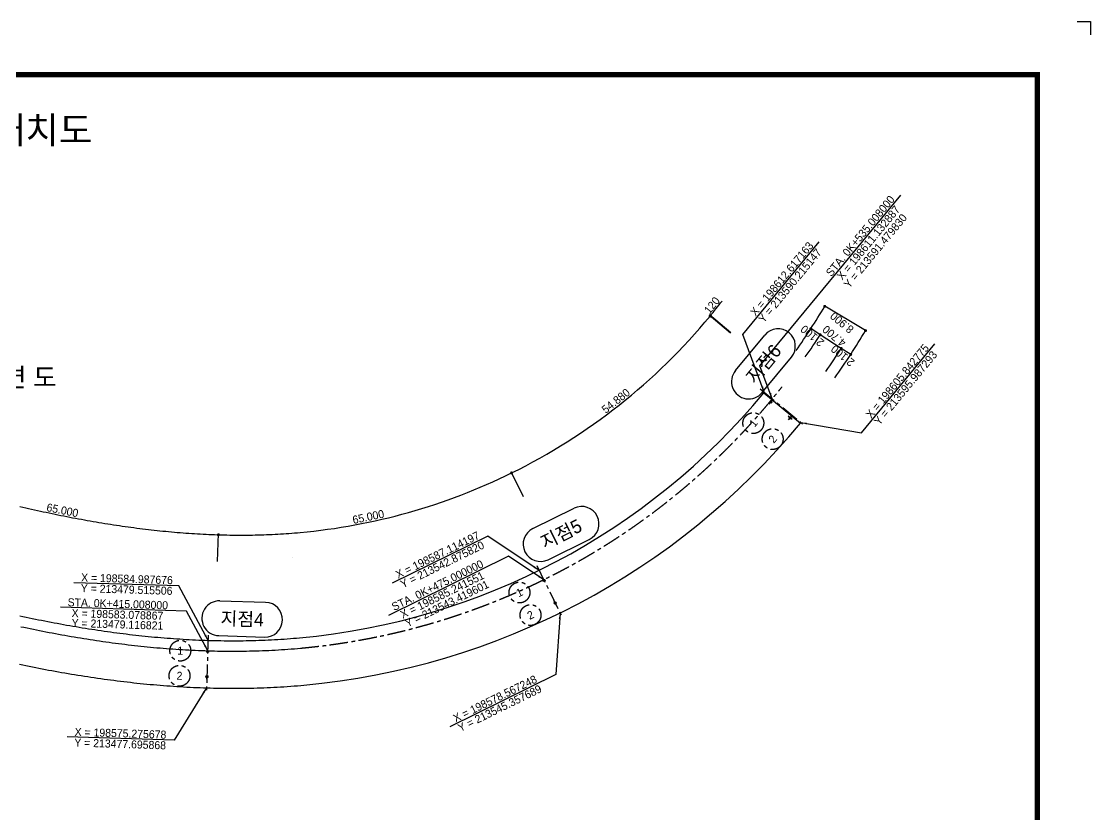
# Model space of a CAD drawing. Header units: feet. Extents: x 0 to 420500, y 0 to 297000.
# Drawn here: x 220160 to 420500, y 148500 to 297000 of the extents above; entities that cross this region are included whole.
import ezdxf
from ezdxf.enums import TextEntityAlignment as Align

# ---------------------------------------------------------------- set-up
doc = ezdxf.new("R2010")
doc.units = ezdxf.units.FT
doc.header["$LTSCALE"] = 2750
doc.header["$MEASUREMENT"] = 0
doc.linetypes.add('A-CENTR01', pattern=[2, 1.25, -0.25, 0.25, -0.25])
for name, color, linetype in [('CS-CNTL', 1, 'A-CENTR01'), ('CS-CONC-LEAN', 3, 'CONTINUOUS'), ('CS-CONC-MAJR', 4, 'CONTINUOUS'), ('CS-CONC-REFR', 4, 'A-CENTR01'), ('CS-DIML', 1, 'CONTINUOUS'), ('CS-DIMT', 3, 'CONTINUOUS'), ('CX-BORD-LIN1', 4, 'CONTINUOUS'), ('CX-BORD-LIN2', 3, 'CONTINUOUS'), ('CX-BORD-TEX2', 7, 'CONTINUOUS'), ('CX-BORD-TEX3', 6, 'CONTINUOUS'), ('CX-MISC', 2, 'CONTINUOUS'), ('CZ-TEX1', 6, 'CONTINUOUS'), ('CZ-TEX2', 3, 'CONTINUOUS')]:
    doc.layers.add(name, color=color, linetype=linetype)
doc.styles.add('A_STANDARD', font='')
doc.styles.add('TB_TEXT', font='')
doc.styles.add('TB_WBTXT', font='')
doc.styles.add('TB_WMTXT', font='')
doc.styles.get('A_STANDARD').set_extended_font_data('Dotum')
doc.styles.get('TB_TEXT').set_extended_font_data('DotumChe')
doc.styles.get('TB_WBTXT').set_extended_font_data('Dotum')
doc.styles.get('TB_WMTXT').set_extended_font_data('DotumChe')

# ---------------------------------------------------------------- blocks, each defined once
blk = doc.blocks.new('CXBLKA1-KHCA')
at = {"layer": 'CX-BORD-LIN1', "const_width": 2}
blk.add_lwpolyline([(796, 0), (0, 0), (0, 554), (796, 554)], close=True, dxfattribs=at)
at = {"layer": 'CX-MISC'}
blk.add_line((811, 574), (816, 574), dxfattribs=at)
blk.add_lwpolyline([(811, 574), (816, 574), (816, 569)], dxfattribs=at)
at = {"layer": 'CX-BORD-LIN1', "style": 'TB_TEXT'}
for tag, height, p in [('TR_RNUM5', 3, (285.11, 32.64)), ('TR_RDAT5', 3.5, (317.5, 33)), ('TR_DGN5', 3.5, (451.12, 33)), ('TR_CHK5', 3.5, (491.12, 33)), ('TR_APP5', 3.5, (531.12, 33)), ('TR_RNUM4', 3, (285.11, 26.64)), ('TR_RDAT4', 3.5, (317.5, 27)), ('TR_DGN4', 3.5, (451.12, 27)), ('TR_CHK4', 3.5, (491.12, 27)), ('TR_APP4', 3.5, (531.12, 27)), ('TR_RNUM3', 3, (285.11, 20.64)), ('TR_RDAT3', 3.5, (317.5, 21)), ('TR_DGN3', 3.5, (451.12, 21)), ('TR_CHK3', 3.5, (491.12, 21)), ('TR_APP3', 3.5, (531.12, 21)), ('TR_RNUM2', 3, (285.11, 14.64)), ('TR_RDAT2', 3.5, (317.5, 15)), ('TR_DGN2', 3.5, (451.12, 15)), ('TR_CHK2', 3.5, (491.12, 15)), ('TR_APP2', 3.5, (531.12, 15)), ('TR_RNUM1', 3, (285.11, 8.64)), ('TR_RDAT1', 3.5, (317.5, 9)), ('TR_DGN1', 3.5, (451.12, 9)), ('TR_CHK1', 3.5, (491.12, 9)), ('TR_APP1', 3.5, (531.12, 9))]:
    blk.add_attdef(tag, text='', height=height, dxfattribs=at).set_placement(p, align=Align.MIDDLE_CENTER)
for tag, p in [('TR_RCON5', (342.3, 33)), ('TR_RCON4', (342.3, 27)), ('TR_RCON3', (342.3, 21)), ('TR_RCON2', (342.3, 15)), ('TR_RCON1', (342.3, 9))]:
    blk.add_attdef(tag, text='', height=3.5, dxfattribs=at).set_placement(p, align=Align.MIDDLE_LEFT)
at = {"layer": 'CX-BORD-LIN2', "style": 'TB_TEXT'}
blk.add_attdef('TD_VERSION', text='', height=3, rotation=90, dxfattribs=at).set_placement((800.5, 48.01), align=Align.MIDDLE_CENTER)
at = {"layer": 'CX-BORD-TEX2', "style": 'TB_WMTXT'}
for tag, height, p in [('TB_CNAME', 5, (15.34, 531.83)), ('TB_CSCOP', 4, (16.63, 523.83))]:
    blk.add_attdef(tag, text='', height=height, dxfattribs=at).set_placement(p, align=Align.BOTTOM_LEFT)
at = {"layer": 'CX-BORD-TEX2', "style": 'TB_WBTXT'}
for tag, height, p in [('TB_MTITIL', 10, (398, 533.33)), ('TB_STITL', 7, (398, 518.33))]:
    blk.add_attdef(tag, text='', height=height, dxfattribs=at).set_placement(p, align=Align.MIDDLE_CENTER)
at = {"layer": 'CX-BORD-TEX3', "style": 'TB_TEXT'}
for tag, height, p in [('TD_LNDST', 4.5, (215, 31.5)), ('TD_DSECT', 4.5, (605.5, 31.5)), ('TD_DDIST', 4.5, (654.5, 31.5)), ('TD_DNAME_TOP', 4.5, (755, 27.96)), ('TD_CSECT', 4.5, (605.5, 22.5)), ('TD_CDIST', 4.5, (654.5, 22.5)), ('TD_DNAME_MAIN', 4.5, (755, 21.47)), ('TD_HSCAL', 4.5, (620.88, 13.75)), ('TD_VSCAL', 4.5, (656.86, 13.75)), ('TD_DNAME_BOT', 3, (755, 15.25)), ('TD_CCOMP', 4.5, (215, 13.59)), ('TD_FIELD', 4.5, (180, 5.13)), ('TD_CSTEP', 4.5, (250.74, 5.13)), ('TD_DWGCODE', 4.5, (637, 4.79)), ('TD_DWGNO', 4.5, (755, 5))]:
    blk.add_attdef(tag, text='', height=height, dxfattribs=at).set_placement(p, align=Align.MIDDLE_CENTER)
for tag, height, width, p in [('TD_DCOMP', 4.5, 0.95, (215, 22.59)), ('TD_CNAME', 5, 0.78, (65, 7.6))]:
    blk.add_attdef(tag, text='', height=height, dxfattribs=dict(at, width=width)).set_placement(p, align=Align.MIDDLE_CENTER)
blk = doc.blocks.new('CZDIMD1-2')
at = {"layer": 'CS-DIML', "const_width": 0.5}
blk.add_lwpolyline([(0.25, 0, 1), (-0.25, 0, 1)], format="xyb", close=True, dxfattribs=at)

msp = doc.modelspace()

# ---------------------------------------------------------------- linework, layer by layer
at = {"layer": 'CS-CNTL'}
for p, q in [((358580, 228206), (366983, 221264)), ((316722, 195125), (321534, 185345)), ((255168, 182123), (254827, 171228)), ((272455, 179661), (272455, 179661))]:
    msp.add_line(p, q, dxfattribs=at)
msp.add_lwpolyline([(220055, 183684), (220642, 183560), (221230, 183438), (221817, 183317), (222405, 183197), (222993, 183078), (223582, 182961), (224170, 182845), (224759, 182731), (225349, 182618), (225938, 182507), (226528, 182397), (227118, 182288), (227709, 182181), (228299, 182076), (228890, 181972), (229481, 181869), (230073, 181768), (230665, 181669), (231257, 181571), (231849, 181475), (232441, 181381), (233034, 181288), (233627, 181197), (234220, 181108), (234814, 181020), (235408, 180934), (236002, 180850), (236596, 180767), (237191, 180687), (237786, 180608), (238381, 180531), (238976, 180455), (239571, 180382), (240167, 180310), (240763, 180241), (241359, 180173), (241955, 180107), (242552, 180043), (243149, 179981), (243746, 179921), (244343, 179862), (244940, 179806), (245538, 179752), (246136, 179700), (246734, 179650), (247332, 179602), (247930, 179556), (248528, 179512), (249127, 179470), (249725, 179431), (250324, 179393), (250923, 179358), (251522, 179325), (252122, 179294), (252721, 179265), (253320, 179239), (253920, 179214), (254519, 179192), (255119, 179173), (255719, 179155), (256319, 179140), (256918, 179127), (257518, 179117), (258118, 179109), (258718, 179103), (259318, 179100), (259918, 179099), (260518, 179100), (261118, 179104), (261718, 179111), (262318, 179120), (262918, 179131), (263518, 179145), (264118, 179161), (264717, 179180), (265317, 179202), (265916, 179226), (266516, 179253), (267115, 179282), (267714, 179314), (268313, 179348), (268912, 179386), (269511, 179425), (270109, 179468), (270708, 179513), (271306, 179561), (271904, 179612), (272455, 179661)], dxfattribs=at)
for start, end in [(275.21932, 321.70931), (275.2193229401817, 275.219323790647)]:
    msp.add_arc((260629, 309122), 130000, start, end, dxfattribs=at)
at = {"layer": 'CS-CONC-LEAN'}
for p, q in [((360253, 225370), (360894, 226138)), ((364581, 222441), (363813, 223081)), ((363877, 222377), (364517, 223145)), ((320386, 187678), (319945, 188575)), ((254908, 173827), (254940, 174826))]:
    msp.add_line(p, q, dxfattribs=at)
at = {"layer": 'CS-CONC-LEAN', "const_width": 200}
for points in [[(318190, 192343, 1), (317990, 192343, 1)], [(255171, 179024, 1), (254971, 179024, 1)]]:
    msp.add_lwpolyline(points, format="xyb", close=True, dxfattribs=at)
at = {"layer": 'CS-CONC-LEAN'}
for centre in [(360574, 225754), (364197, 222761), (318090, 192343), (320165, 188126), (255071, 179024), (254924, 174326)]:
    msp.add_circle(centre, 200, dxfattribs=at)
for points in [[(360253, 225370), (360388, 225453), (360253, 225370), (360311, 225517)], [(360894, 226138), (360836, 225991), (360894, 226138), (360759, 226055)], [(363813, 223081), (363896, 222947), (363813, 223081), (363960, 223023)], [(363877, 222377), (364011, 222460), (363877, 222377), (363935, 222524)], [(364517, 223145), (364460, 222998), (364517, 223145), (364383, 223062)], [(364581, 222441), (364434, 222498), (364581, 222441), (364498, 222575)], [(319945, 188575), (319966, 188418), (319945, 188575), (320056, 188462)], [(320386, 187678), (320275, 187790), (320386, 187678), (320365, 187834)], [(254940, 174826), (254885, 174678), (254940, 174826), (254985, 174675)], [(254908, 173827), (254863, 173978), (254908, 173827), (254963, 173975)]]:
    msp.add_solid(points, dxfattribs=at)
at = {"layer": 'CS-CONC-MAJR'}
for p, q in [((359274, 227476), (366136, 221808)), ((272278, 181603), (272278, 181603)), ((273088, 172740), (273088, 172740))]:
    msp.add_line(p, q, dxfattribs=at)
for points in [[(219877, 185716), (220460, 185592), (221043, 185469), (221626, 185347), (222209, 185227), (222792, 185108), (223376, 184990), (223960, 184874), (224544, 184759), (225129, 184646), (225713, 184534), (226298, 184423), (226883, 184314), (227468, 184206), (228054, 184100), (228640, 183996), (229225, 183893), (229812, 183791), (230398, 183691), (230985, 183593), (231571, 183496), (232158, 183401), (232745, 183307), (233333, 183215), (233920, 183125), (234508, 183036), (235096, 182950), (235684, 182864), (236273, 182781), (236861, 182699), (237450, 182619), (238039, 182541), (238628, 182465), (239218, 182390), (239807, 182318), (240397, 182247), (240986, 182178), (241576, 182111), (242167, 182045), (242757, 181982), (243347, 181921), (243938, 181861), (244529, 181804), (245120, 181748), (245711, 181695), (246302, 181643), (246893, 181593), (247484, 181546), (248076, 181501), (248667, 181457), (249259, 181416), (249851, 181377), (250443, 181340), (251034, 181305), (251626, 181272), (252219, 181242), (252811, 181213), (253403, 181187), (253995, 181163), (254587, 181141), (255179, 181122), (255772, 181105), (256364, 181090), (256956, 181077), (257548, 181067), (258141, 181059), (258733, 181053), (259325, 181050), (259917, 181049), (260509, 181050), (261101, 181054), (261693, 181061), (262285, 181069), (262877, 181081), (263469, 181094), (264060, 181111), (264652, 181129), (265243, 181150), (265834, 181174), (266425, 181201), (267016, 181229), (267606, 181261), (268197, 181295), (268787, 181332), (269377, 181371), (269967, 181413), (270556, 181457), (271145, 181505), (271734, 181554), (272278, 181603)], [(219817, 176633), (220420, 176508), (221024, 176385), (221628, 176264), (222233, 176143), (222838, 176024), (223443, 175907), (224049, 175791), (224656, 175676), (225263, 175563), (225870, 175451), (226478, 175341), (227086, 175232), (227695, 175125), (228304, 175020), (228914, 174916), (229524, 174813), (230135, 174713), (230746, 174614), (231357, 174516), (231969, 174420), (232582, 174326), (233195, 174234), (233808, 174143), (234422, 174054), (235036, 173967), (235651, 173882), (236266, 173799), (236882, 173717), (237498, 173637), (238114, 173559), (238731, 173483), (239348, 173409), (239966, 173336), (240584, 173266), (241203, 173198), (241822, 173131), (242441, 173067), (243061, 173004), (243681, 172944), (244301, 172886), (244922, 172830), (245544, 172775), (246165, 172723), (246787, 172673), (247410, 172626), (248032, 172580), (248656, 172536), (249279, 172495), (249903, 172456), (250527, 172419), (251151, 172385), (251776, 172353), (252401, 172323), (253026, 172295), (253652, 172270), (254278, 172247), (254904, 172226), (255530, 172208), (256157, 172192), (256784, 172179), (257411, 172168), (258038, 172159), (258666, 172153), (259294, 172150), (259922, 172149), (260550, 172151), (261178, 172155), (261807, 172161), (262436, 172171), (263064, 172183), (263693, 172197), (264323, 172214), (264952, 172234), (265581, 172257), (266210, 172282), (266840, 172310), (267469, 172341), (268099, 172375), (268729, 172411), (269358, 172450), (269988, 172492), (270618, 172537), (271247, 172584), (271877, 172635), (272506, 172688), (273088, 172740)]]:
    msp.add_lwpolyline(points, dxfattribs=at)
for radius, start, end in [(128050, 275.21932, 320.38629), (136950, 275.21932, 320.38978), (128050, 275.2193229401817, 275.219323790647), (136950, 275.2193229401817, 275.219323790647)]:
    msp.add_arc((260629, 309122), radius, start, end, dxfattribs=at)
at = {"layer": 'CS-CONC-REFR'}
for centre in [(357302, 221793), (360925, 218800), (313481, 190075), (315556, 185858), (249936, 179185), (249789, 174487)]:
    msp.add_circle(centre, 1950, dxfattribs=at)
at = {"layer": 'CS-DIML'}
for p, q in [((358546, 232520), (384939, 264470)), ((355318, 238389), (369666, 255757)), ((378331, 239110), (370682, 243660)), ((353043, 238632), (348999, 241980)), ((353113, 238716), (349065, 242060)), ((369846, 238334), (368083, 239477)), ((359351, 227569), (355318, 238389)), ((373790, 235778), (369846, 238334)), ((377599, 219983), (391336, 236612)), ((375552, 234636), (373790, 235778)), ((360854, 226327), (358546, 232520)), ((366212, 221900), (377599, 219983)), ((314220, 207979), (311902, 212689)), ((256920, 195897), (257084, 201144)), ((307568, 200651), (289650, 191835)), ((317163, 194228), (307568, 200651)), ((270913, 196541), (270913, 196541)), ((311451, 196878), (288934, 185799)), ((318024, 192478), (311451, 196878)), ((249678, 191299), (229976, 191914)), ((255136, 181123), (249678, 191299)), ((251109, 186568), (227476, 187307)), ((255075, 179174), (251109, 186568)), ((321093, 186242), (320327, 174720)), ((320327, 174720), (300418, 164924)), ((254858, 172227), (248775, 162413)), ((248775, 162413), (228763, 163038))]:
    msp.add_line(p, q, dxfattribs=at)
for points in [[(219861, 206198), (220413, 206070), (220965, 205943), (221516, 205818), (222068, 205694), (222619, 205571), (223170, 205449), (223721, 205328), (224271, 205209), (224822, 205091), (225372, 204975), (225922, 204859), (226472, 204745), (227021, 204633), (227571, 204521), (228120, 204411), (228669, 204303), (229218, 204196), (229767, 204090), (230315, 203986), (230863, 203883), (231411, 203782), (231959, 203682), (232507, 203583), (233054, 203487), (233602, 203391), (234149, 203297), (234695, 203205), (235242, 203114), (235788, 203025), (236335, 202937), (236881, 202851), (237426, 202767), (237972, 202684), (238517, 202603), (239062, 202523), (239607, 202445), (240152, 202369), (240696, 202294), (241240, 202222), (241784, 202150), (242328, 202081), (242871, 202013), (243415, 201947), (243957, 201883), (244500, 201821), (245043, 201760), (245585, 201701), (246126, 201644), (246668, 201589), (247209, 201535), (247750, 201484), (248291, 201434), (248831, 201386), (249372, 201340), (249911, 201296), (250451, 201254), (250990, 201213), (251529, 201175), (252067, 201139), (252606, 201104), (253143, 201072), (253681, 201041), (254218, 201013), (254755, 200986), (255291, 200961), (255827, 200939), (256363, 200918), (256898, 200900), (257077, 200894)], [(257077, 200894), (257611, 200879), (258146, 200865), (258680, 200854), (259213, 200844), (259746, 200837), (260279, 200832), (260811, 200828), (261343, 200827), (261874, 200829), (262405, 200832), (262935, 200838), (263465, 200845), (263994, 200855), (264523, 200867), (265051, 200882), (265579, 200898), (266106, 200917), (266633, 200938), (267159, 200961), (267685, 200987), (268209, 201014), (268734, 201044), (269258, 201077), (269781, 201111), (270303, 201148), (270825, 201188), (271347, 201229), (271867, 201273), (272385, 201319)]]:
    msp.add_lwpolyline(points, dxfattribs=at)
for centre, radius, start, end in [((262101, 313901), 113050, 320.3871, 322.21892), ((260629, 309122), 128050, 327.05104, 329.25472), ((262101, 313901), 113050, 296.19946, 320.3871), ((260629, 309122), 128050, 324.84735, 327.05104), ((260629, 309122), 136950, 327.05104, 329.25472), ((260629, 309122), 130150, 324.84735, 327.05104), ((260629, 309122), 134850, 324.84735, 327.05104), ((260629, 309122), 136950, 324.84735, 327.05104), ((262101, 313901), 113050, 275.21932, 296.19946), ((260629, 309122), 113050, 275.2193229401817, 275.219323790647)]:
    msp.add_arc(centre, radius, start, end, dxfattribs=at)
for points in [[(359351, 227569), (359138, 228664), (359351, 227569), (358795, 228535)], [(360854, 226327), (360642, 227422), (360854, 226327), (360298, 227294)], [(366212, 221900), (367266, 221537), (366212, 221900), (367327, 221899)], [(317163, 194228), (316351, 194992), (317163, 194228), (316147, 194687)], [(318024, 192478), (317212, 193242), (318024, 192478), (317008, 192937)], [(321093, 186242), (320837, 185156), (321093, 186242), (321203, 185132)], [(255136, 181123), (254778, 182179), (255136, 181123), (254455, 182006)], [(255075, 179174), (254717, 180230), (255075, 179174), (254394, 180057)], [(254858, 172227), (254123, 171389), (254858, 172227), (254435, 171196)]]:
    msp.add_solid(points, dxfattribs=at)
at = {"layer": 'CZ-TEX2'}
for p, q in [((353956, 231636), (359433, 238267)), ((358967, 227497), (364444, 234127)), ((315989, 202059), (323705, 205856)), ((318858, 196227), (326575, 200024)), ((257333, 188508), (265928, 188240)), ((257130, 182011), (265725, 181743))]:
    msp.add_line(p, q, dxfattribs=at)
for centre, start, end in [((361938, 236197), 320.43999, 140.43999), ((356461, 229567), 140.43999, 320.43999), ((325140, 202940), 296.19946, 116.19946), ((317423, 199143), 116.19946, 296.19946), ((257231, 185260), 88.20967, 268.20967), ((265827, 184991), 268.20967, 88.20967)]:
    msp.add_arc(centre, 3250, start, end, dxfattribs=at)

# ---------------------------------------------------------------- block references
at = {"layer": 'CS-DIML', "xscale": 550.0000000000018, "yscale": 550.0000000000018, "zscale": 550.0000000000018, "rotation": 10.00718499999998}
for p in [(370682, 243660), (349191, 241820), (349191, 241820), (349258, 241901), (368083, 239477), (369846, 238334), (369846, 238334), (378331, 239110), (373790, 235778), (373790, 235778), (375552, 234636), (312012, 212465), (312012, 212465), (257077, 200894), (257077, 200894)]:
    msp.add_blockref('CZDIMD1-2', p, dxfattribs=at)
at = {"layer": 'CX-MISC'}
ref = msp.add_blockref('CXBLKA1-KHCA', (12500, 10000), dxfattribs=dict(at, xscale=500, yscale=500, zscale=500))
ref.add_attrib('TB_MTITIL', '교량받침배치도', dxfattribs={"layer": 'CX-BORD-TEX2', "height": 5000, "style": 'TB_WBTXT'}).set_placement((211500, 276663), align=Align.MIDDLE_CENTER)

# ---------------------------------------------------------------- texts
at = {"layer": 'CS-CONC-REFR', "style": 'A_STANDARD'}
for s, rotation, p in [('1', 50.43999, (357880, 221316)), ('2', 50.43999, (361503, 218322)), ('1', 26.19946, (313812, 189402)), ('2', 26.19946, (315887, 185185)), ('1', 358.20967, (249912, 178435)), ('2', 358.20967, (249766, 173737))]:
    msp.add_text(s, height=1500, rotation=rotation, dxfattribs=at).set_placement(p, align=Align.CENTER)
at = {"layer": 'CS-DIMT', "style": 'A_STANDARD'}
for s, rotation, p in [('STA. 0K+535.008000', 50.43999, (377912, 256356)), ('X = 198611.132887', 50.43999, (379454, 255082)), ('Y = 213591.479830', 50.43999, (380747, 253557)), ('X = 198612.617163', 50.43999, (363204, 248327)), ('Y = 213590.215147', 50.43999, (364746, 247054)), ('120', 51.30301, (350137, 243378)), ('8.900', 140.43999, (374376, 241166)), ('2.100', 140.43999, (368829, 238697)), ('4.700', 140.43999, (372927, 238660)), ('X = 198605.842775', 50.43999, (384864, 229170)), ('2.100', 140.43999, (374528, 234988)), ('Y = 213595.987293', 50.43999, (386406, 227896)), ('54.880', 38.29328, (332002, 225370)), ('65.000', 348.64099, (227712, 204748)), ('65.000', 11.87552, (285314, 203515)), ('X = 198587.114197', 26.19946, (298460, 196448)), ('Y = 213542.875820', 26.19946, (299343, 194654)), ('STA. 0K+475.000000', 26.19946, (298448, 190759)), ('X = 198584.987676', 358.20967, (239922, 191894)), ('X = 198585.241551', 26.19946, (299331, 188964)), ('Y = 213479.515506', 358.20967, (239859, 189895)), ('Y = 213543.419601', 26.19946, (300223, 187302)), ('STA. 0K+415.008000', 358.20967, (238205, 187222)), ('X = 198583.078867', 358.20967, (238142, 185223)), ('Y = 213479.116821', 358.20967, (238142, 183379)), ('X = 198578.567248', 26.19946, (309227, 169537)), ('Y = 213545.357689', 26.19946, (310110, 167743)), ('X = 198575.275678', 358.20967, (238708, 162978)), ('Y = 213477.695868', 358.20967, (238645, 160979))]:
    msp.add_text(s, height=1500, rotation=rotation, dxfattribs=at).set_placement(p, align=Align.CENTER)
at = {"layer": 'CZ-TEX1', "style": 'A_STANDARD'}
msp.add_text('평 면 도', height=3500, dxfattribs=at).set_placement((218910, 228612), align=Align.CENTER)
at = {"layer": 'CZ-TEX2', "style": 'A_STANDARD'}
for s, rotation, p in [('지점6', 50.43999, (360164, 232086)), ('지점5', 26.19946, (321834, 199920)), ('지점4', 358.20967, (261490, 183876))]:
    msp.add_text(s, height=2500, rotation=rotation, dxfattribs=at).set_placement(p, align=Align.CENTER)

doc.saveas('drawing.dxf')
